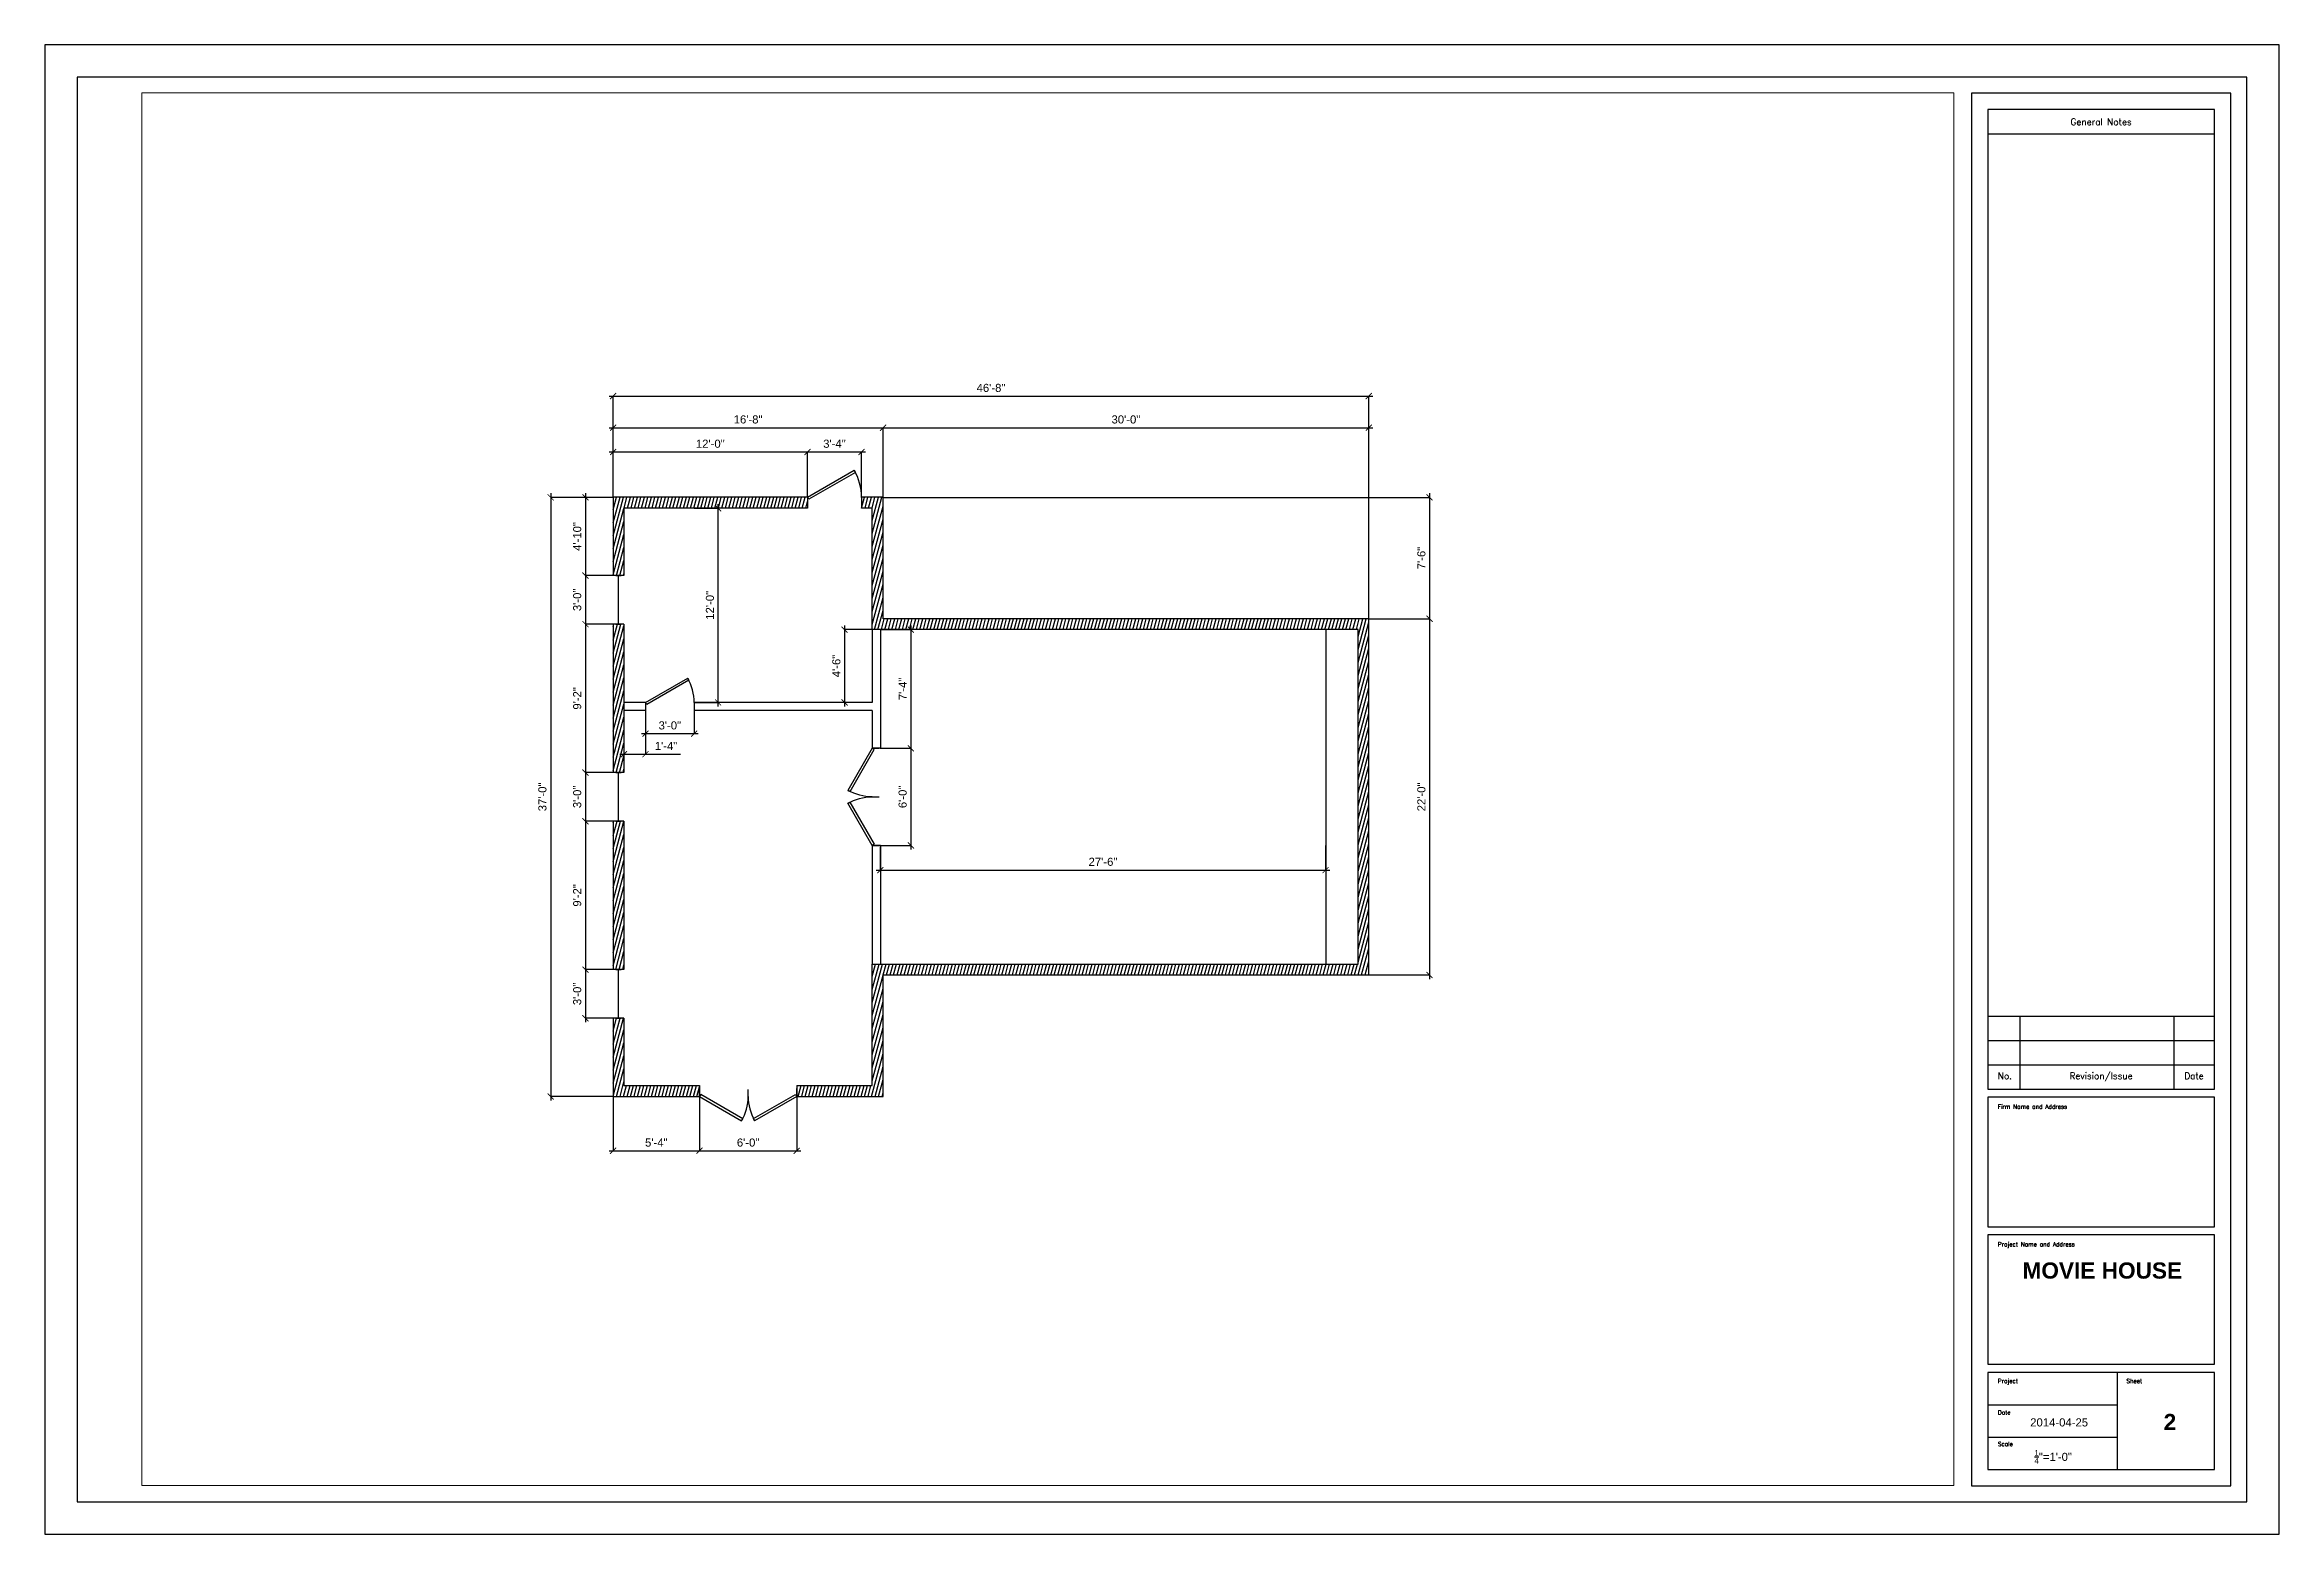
# Paper-space layout 'DIMENSION' of a CAD drawing. Header units: inches. Extents: x 0 to 34.5, y 0 to 23.
# The model-space entities are those that its viewports show. They can reach past a viewport. Long polylines and large blocks are cut down to what shows.
import ezdxf
from ezdxf.enums import TextEntityAlignment as Align

# ---------------------------------------------------------------- set-up
doc = ezdxf.new("R2010")
doc.units = ezdxf.units.IN
doc.header["$LTSCALE"] = 48
doc.header["$MEASUREMENT"] = 0
for name, color, linetype in [('Dimension', 7, 'Continuous'), ('Door', 2, 'Continuous'), ('Text', 7, 'Continuous'), ('Title Block', 7, 'Continuous'), ('Viewport', 5, 'Continuous'), ('Wall-Exterior', 7, 'Continuous'), ('Wall-Hatch', 8, 'Continuous'), ('Wall-Interior', 5, 'Continuous'), ('Window', 30, 'Continuous')]:
    doc.layers.add(name, color=color, linetype=linetype)
doc.styles.add('Notes', font='arial.ttf', dxfattribs={"height": 0.125})
doc.styles.add('Roman', font='romans')
doc.styles.add('Title', font='arialbd.ttf', dxfattribs={"height": 0.25})
doc.dimstyles.new('Arch-Project', dxfattribs={"dimscale": 0, "dimtxt": 0.125, "dimasz": 0.09375, "dimexe": 0, "dimexo": 0, "dimgap": 0.0625, "dimtad": 1, "dimdec": 4, "dimzin": 3, "dimdsep": 46, "dimlunit": 4, "dimtxsty": 'Notes', "dimblk": 'ARCHTICK', "dimcen": 0.05875, "dimdle": 0.0625, "dimclrd": 256, "dimclre": 256, "dimclrt": 256, "dimazin": 0, "dimtfac": 0.75, "dimtdec": 4, "dimtmove": 0, "dimatfit": 3, "dimfxl": 0.0625, "dimfrac": 1, "dimtolj": 1, "dimtzin": 0, "dimlwd": -1, "dimlwe": -1, "dimarcsym": 0})

# ---------------------------------------------------------------- blocks, each defined once
blk = doc.blocks.new('Architectural Title Block')
for p, q in [((34.5, 23), (0, 23)), ((0, 23), (0, 0)), ((34.5, 0), (34.5, 23)), ((34, 22.5), (0.5, 22.5)), ((0.5, 22.5), (0.5, 0.5)), ((34, 0.5), (34, 22.5)), ((33.75, 22.25), (29.75, 22.25)), ((29.75, 22.25), (29.75, 0.75)), ((33.75, 0.75), (33.75, 22.25)), ((33.5, 22), (30, 22)), ((30, 22), (30, 6.875)), ((33.5, 6.875), (33.5, 22)), ((30, 21.625), (33.5, 21.625)), ((30, 8), (33.5, 8)), ((30.5, 6.875), (30.5, 8)), ((32.875, 6.875), (32.875, 8)), ((30, 7.625), (33.5, 7.625)), ((30, 7.25), (33.5, 7.25)), ((30, 6.875), (33.5, 6.875)), ((33.5, 6.75), (30, 6.75)), ((30, 6.75), (30, 4.75)), ((33.5, 4.75), (33.5, 6.75)), ((30, 4.75), (33.5, 4.75)), ((33.5, 4.625), (30, 4.625)), ((30, 4.625), (30, 2.625)), ((33.5, 2.625), (33.5, 4.625)), ((30, 2.625), (33.5, 2.625)), ((33.5, 2.5), (30, 2.5)), ((30, 2.5), (30, 1)), ((32, 1), (32, 2.5)), ((33.5, 1), (33.5, 2.5)), ((30, 2), (32, 2)), ((30, 1.5), (32, 1.5)), ((29.75, 0.75), (33.75, 0.75)), ((30, 1), (33.5, 1)), ((0.5, 0.5), (34, 0.5)), ((0, 0), (34.5, 0))]:
    blk.add_line(p, q)
at = {"style": 'Roman'}
for s, p in [('General Notes', (31.7483, 21.8078)), ('No.', (30.2636, 7.0784)), ('Revision/Issue', (31.7483, 7.0784)), ('Date', (33.1838, 7.0784))]:
    blk.add_text(s, height=0.1, dxfattribs=at).set_placement(p, align=Align.MIDDLE_CENTER)
for s, p in [('Firm Name and Address', (30.1554, 6.5711)), ('Project Name and Address', (30.1554, 4.4461)), ('Project', (30.1554, 2.3346)), ('Sheet', (32.1399, 2.3346)), ('Date', (30.1554, 1.8489)), ('Scale', (30.1554, 1.3632))]:
    blk.add_text(s, height=0.065, dxfattribs=at).set_placement(p)
at = {"color": 0, "style": 'Roman', "flags": 8}
for tag, p in [('FNAME', (-0.05, 6)), ('REVDATE', (-0.05, 3)), ('USER', (-0.05, 0))]:
    blk.add_attdef(tag, p, '', height=0.15, rotation=90, dxfattribs=at)
blk = doc.blocks.new('_ArchTick')
at = {"color": 0, "linetype": 'ByBlock', "const_width": 0.15}
blk.add_lwpolyline([(-0.5, -0.5), (0.5, 0.5)], dxfattribs=at)
blk = doc.blocks.new('*D27')
at = {"layer": 'Defpoints', "color": 0, "transparency": 16777216}
for p in [(8.776, 16.011), (8.349, 14.803), (8.776, 14.803)]:
    blk.add_point(p, dxfattribs=at)
at = {"layer": 'Dimension', "transparency": 16777216}
for p, q in [((8.349, 16.074), (8.349, 14.74)), ((8.776, 16.011), (8.349, 16.011)), ((8.776, 14.803), (8.349, 14.803))]:
    blk.add_line(p, q, dxfattribs=at)
at = {"layer": 'Dimension', "transparency": 16777216, "xscale": 0.09375, "yscale": 0.09375, "zscale": 0.09375}
for p, rotation in [((8.349, 16.011), 90), ((8.349, 14.803), 270)]:
    blk.add_blockref('_ArchTick', p, dxfattribs=dict(at, rotation=rotation))
at = {"layer": 'Dimension', "transparency": 16777216, "insert": (8.222, 15.407), "char_height": 0.125, "attachment_point": 5, "rotation": 90, "style": 'Notes'}
blk.add_mtext('\\A1;4\'-10"', dxfattribs=at)
blk = doc.blocks.new('*D28')
at = {"layer": 'Defpoints', "color": 0, "transparency": 16777216}
for p in [(8.776, 14.803), (8.349, 14.053), (8.776, 14.053)]:
    blk.add_point(p, dxfattribs=at)
at = {"layer": 'Dimension', "transparency": 16777216}
for p, q in [((8.349, 14.865), (8.349, 13.99)), ((8.776, 14.803), (8.349, 14.803)), ((8.776, 14.053), (8.349, 14.053))]:
    blk.add_line(p, q, dxfattribs=at)
at = {"layer": 'Dimension', "transparency": 16777216, "xscale": 0.09375, "yscale": 0.09375, "zscale": 0.09375}
for p, rotation in [((8.349, 14.803), 90), ((8.349, 14.053), 270)]:
    blk.add_blockref('_ArchTick', p, dxfattribs=dict(at, rotation=rotation))
at = {"layer": 'Dimension', "transparency": 16777216, "insert": (8.222, 14.428), "char_height": 0.125, "attachment_point": 5, "rotation": 90, "style": 'Notes'}
blk.add_mtext('\\A1;3\'-0"', dxfattribs=at)
blk = doc.blocks.new('*D29')
at = {"layer": 'Defpoints', "color": 0, "transparency": 16777216}
for p in [(8.776, 14.053), (8.349, 11.761), (8.776, 11.761)]:
    blk.add_point(p, dxfattribs=at)
at = {"layer": 'Dimension', "transparency": 16777216}
for p, q in [((8.349, 14.115), (8.349, 11.699)), ((8.776, 14.053), (8.349, 14.053)), ((8.776, 11.761), (8.349, 11.761))]:
    blk.add_line(p, q, dxfattribs=at)
at = {"layer": 'Dimension', "transparency": 16777216, "xscale": 0.09375, "yscale": 0.09375, "zscale": 0.09375}
for p, rotation in [((8.349, 14.053), 90), ((8.349, 11.761), 270)]:
    blk.add_blockref('_ArchTick', p, dxfattribs=dict(at, rotation=rotation))
at = {"layer": 'Dimension', "transparency": 16777216, "insert": (8.222, 12.907), "char_height": 0.125, "attachment_point": 5, "rotation": 90, "style": 'Notes'}
blk.add_mtext('\\A1;9\'-2"', dxfattribs=at)
blk = doc.blocks.new('*D30')
at = {"layer": 'Defpoints', "color": 0, "transparency": 16777216}
for p in [(8.776, 11.761), (8.349, 11.011), (8.776, 11.011)]:
    blk.add_point(p, dxfattribs=at)
at = {"layer": 'Dimension', "transparency": 16777216}
for p, q in [((8.349, 11.824), (8.349, 10.949)), ((8.776, 11.761), (8.349, 11.761)), ((8.776, 11.011), (8.349, 11.011))]:
    blk.add_line(p, q, dxfattribs=at)
at = {"layer": 'Dimension', "transparency": 16777216, "xscale": 0.09375, "yscale": 0.09375, "zscale": 0.09375}
for p, rotation in [((8.349, 11.761), 90), ((8.349, 11.011), 270)]:
    blk.add_blockref('_ArchTick', p, dxfattribs=dict(at, rotation=rotation))
at = {"layer": 'Dimension', "transparency": 16777216, "insert": (8.222, 11.386), "char_height": 0.125, "attachment_point": 5, "rotation": 90, "style": 'Notes'}
blk.add_mtext('\\A1;3\'-0"', dxfattribs=at)
blk = doc.blocks.new('*D31')
at = {"layer": 'Defpoints', "color": 0, "transparency": 16777216}
for p in [(8.776, 11.011), (8.349, 8.719), (8.776, 8.719)]:
    blk.add_point(p, dxfattribs=at)
at = {"layer": 'Dimension', "transparency": 16777216}
for p, q in [((8.349, 11.074), (8.349, 8.657)), ((8.776, 11.011), (8.349, 11.011)), ((8.776, 8.719), (8.349, 8.719))]:
    blk.add_line(p, q, dxfattribs=at)
at = {"layer": 'Dimension', "transparency": 16777216, "xscale": 0.09375, "yscale": 0.09375, "zscale": 0.09375}
for p, rotation in [((8.349, 11.011), 90), ((8.349, 8.719), 270)]:
    blk.add_blockref('_ArchTick', p, dxfattribs=dict(at, rotation=rotation))
at = {"layer": 'Dimension', "transparency": 16777216, "insert": (8.222, 9.865), "char_height": 0.125, "attachment_point": 5, "rotation": 90, "style": 'Notes'}
blk.add_mtext('\\A1;9\'-2"', dxfattribs=at)
blk = doc.blocks.new('*D32')
at = {"layer": 'Defpoints', "color": 0, "transparency": 16777216}
for p in [(8.776, 8.719), (8.349, 7.969), (8.776, 7.969)]:
    blk.add_point(p, dxfattribs=at)
at = {"layer": 'Dimension', "transparency": 16777216}
for p, q in [((8.349, 8.782), (8.349, 7.907)), ((8.776, 8.719), (8.349, 8.719)), ((8.776, 7.969), (8.349, 7.969))]:
    blk.add_line(p, q, dxfattribs=at)
at = {"layer": 'Dimension', "transparency": 16777216, "xscale": 0.09375, "yscale": 0.09375, "zscale": 0.09375}
for p, rotation in [((8.349, 8.719), 90), ((8.349, 7.969), 270)]:
    blk.add_blockref('_ArchTick', p, dxfattribs=dict(at, rotation=rotation))
at = {"layer": 'Dimension', "transparency": 16777216, "insert": (8.222, 8.344), "char_height": 0.125, "attachment_point": 5, "rotation": 90, "style": 'Notes'}
blk.add_mtext('\\A1;3\'-0"', dxfattribs=at)
blk = doc.blocks.new('*D33')
at = {"layer": 'Defpoints', "color": 0, "transparency": 16777216}
for p in [(8.776, 16.011), (7.812, 6.761), (8.776, 6.761)]:
    blk.add_point(p, dxfattribs=at)
at = {"layer": 'Dimension', "transparency": 16777216}
for p, q in [((7.812, 16.074), (7.812, 6.699)), ((8.776, 16.011), (7.812, 16.011)), ((8.776, 6.761), (7.812, 6.761))]:
    blk.add_line(p, q, dxfattribs=at)
at = {"layer": 'Dimension', "transparency": 16777216, "xscale": 0.09375, "yscale": 0.09375, "zscale": 0.09375}
for p, rotation in [((7.812, 16.011), 90), ((7.812, 6.761), 270)]:
    blk.add_blockref('_ArchTick', p, dxfattribs=dict(at, rotation=rotation))
at = {"layer": 'Dimension', "transparency": 16777216, "insert": (7.685, 11.386), "char_height": 0.125, "attachment_point": 5, "rotation": 90, "style": 'Notes'}
blk.add_mtext('\\A1;37\'-0"', dxfattribs=at)
blk = doc.blocks.new('*D34')
at = {"layer": 'Defpoints', "color": 0, "transparency": 16777216}
for p in [(8.776, 6.761), (10.11, 6.761), (10.11, 5.922)]:
    blk.add_point(p, dxfattribs=at)
at = {"layer": 'Dimension', "transparency": 16777216}
for p, q in [((8.776, 6.761), (8.776, 5.922)), ((10.11, 6.761), (10.11, 5.922)), ((8.714, 5.922), (10.172, 5.922))]:
    blk.add_line(p, q, dxfattribs=at)
at = {"layer": 'Dimension', "transparency": 16777216, "xscale": 0.09375, "yscale": 0.09375, "zscale": 0.09375, "rotation": 180}
blk.add_blockref('_ArchTick', (8.776, 5.922), dxfattribs=at)
at = {"layer": 'Dimension', "transparency": 16777216, "xscale": 0.09375, "yscale": 0.09375, "zscale": 0.09375}
blk.add_blockref('_ArchTick', (10.11, 5.922), dxfattribs=at)
at = {"layer": 'Dimension', "transparency": 16777216, "insert": (9.443, 6.048), "char_height": 0.125, "attachment_point": 5, "style": 'Notes'}
blk.add_mtext('\\A1;5\'-4"', dxfattribs=at)
blk = doc.blocks.new('*D35')
at = {"layer": 'Defpoints', "color": 0, "transparency": 16777216}
for p in [(10.11, 6.761), (11.61, 6.761), (11.61, 5.922)]:
    blk.add_point(p, dxfattribs=at)
at = {"layer": 'Dimension', "transparency": 16777216}
for p, q in [((10.11, 6.761), (10.11, 5.922)), ((11.61, 6.761), (11.61, 5.922)), ((10.047, 5.922), (11.672, 5.922))]:
    blk.add_line(p, q, dxfattribs=at)
at = {"layer": 'Dimension', "transparency": 16777216, "xscale": 0.09375, "yscale": 0.09375, "zscale": 0.09375, "rotation": 180}
blk.add_blockref('_ArchTick', (10.11, 5.922), dxfattribs=at)
at = {"layer": 'Dimension', "transparency": 16777216, "xscale": 0.09375, "yscale": 0.09375, "zscale": 0.09375}
blk.add_blockref('_ArchTick', (11.61, 5.922), dxfattribs=at)
at = {"layer": 'Dimension', "transparency": 16777216, "insert": (10.86, 6.048), "char_height": 0.125, "attachment_point": 5, "style": 'Notes'}
blk.add_mtext('\\A1;6\'-0"', dxfattribs=at)
blk = doc.blocks.new('*D36')
at = {"layer": 'Defpoints', "color": 0, "transparency": 16777216}
for p in [(11.776, 16.712), (8.776, 16.011), (11.776, 16.011)]:
    blk.add_point(p, dxfattribs=at)
at = {"layer": 'Dimension', "transparency": 16777216}
for p, q in [((8.714, 16.712), (11.839, 16.712)), ((8.776, 16.011), (8.776, 16.712)), ((11.776, 16.011), (11.776, 16.712))]:
    blk.add_line(p, q, dxfattribs=at)
at = {"layer": 'Dimension', "transparency": 16777216, "xscale": 0.09375, "yscale": 0.09375, "zscale": 0.09375, "rotation": 180}
blk.add_blockref('_ArchTick', (8.776, 16.712), dxfattribs=at)
at = {"layer": 'Dimension', "transparency": 16777216, "xscale": 0.09375, "yscale": 0.09375, "zscale": 0.09375}
blk.add_blockref('_ArchTick', (11.776, 16.712), dxfattribs=at)
at = {"layer": 'Dimension', "transparency": 16777216, "insert": (10.276, 16.838), "char_height": 0.125, "attachment_point": 5, "style": 'Notes'}
blk.add_mtext('\\A1;12\'-0"', dxfattribs=at)
blk = doc.blocks.new('*D37')
at = {"layer": 'Defpoints', "color": 0, "transparency": 16777216}
for p in [(12.61, 16.712), (11.776, 16.011), (12.61, 16.011)]:
    blk.add_point(p, dxfattribs=at)
at = {"layer": 'Dimension', "transparency": 16777216}
for p, q in [((11.714, 16.712), (12.672, 16.712)), ((11.776, 16.011), (11.776, 16.712)), ((12.61, 16.011), (12.61, 16.712))]:
    blk.add_line(p, q, dxfattribs=at)
at = {"layer": 'Dimension', "transparency": 16777216, "xscale": 0.09375, "yscale": 0.09375, "zscale": 0.09375, "rotation": 180}
blk.add_blockref('_ArchTick', (11.776, 16.712), dxfattribs=at)
at = {"layer": 'Dimension', "transparency": 16777216, "xscale": 0.09375, "yscale": 0.09375, "zscale": 0.09375}
blk.add_blockref('_ArchTick', (12.61, 16.712), dxfattribs=at)
at = {"layer": 'Dimension', "transparency": 16777216, "insert": (12.193, 16.838), "char_height": 0.125, "attachment_point": 5, "style": 'Notes'}
blk.add_mtext('\\A1;3\'-4"', dxfattribs=at)
blk = doc.blocks.new('*D38')
at = {"layer": 'Defpoints', "color": 0, "transparency": 16777216}
for p in [(12.943, 17.086), (8.776, 16.011), (12.943, 16.011)]:
    blk.add_point(p, dxfattribs=at)
at = {"layer": 'Dimension', "transparency": 16777216}
for p, q in [((8.714, 17.086), (13.006, 17.086)), ((8.776, 16.011), (8.776, 17.086)), ((12.943, 16.011), (12.943, 17.086))]:
    blk.add_line(p, q, dxfattribs=at)
at = {"layer": 'Dimension', "transparency": 16777216, "xscale": 0.09375, "yscale": 0.09375, "zscale": 0.09375, "rotation": 180}
blk.add_blockref('_ArchTick', (8.776, 17.086), dxfattribs=at)
at = {"layer": 'Dimension', "transparency": 16777216, "xscale": 0.09375, "yscale": 0.09375, "zscale": 0.09375}
blk.add_blockref('_ArchTick', (12.943, 17.086), dxfattribs=at)
at = {"layer": 'Dimension', "transparency": 16777216, "insert": (10.86, 17.213), "char_height": 0.125, "attachment_point": 5, "style": 'Notes'}
blk.add_mtext('\\A1;16\'-8"', dxfattribs=at)
blk = doc.blocks.new('*D39')
at = {"layer": 'Defpoints', "color": 0, "transparency": 16777216}
for p in [(20.443, 17.086), (12.943, 16.011), (20.443, 14.136)]:
    blk.add_point(p, dxfattribs=at)
at = {"layer": 'Dimension', "transparency": 16777216}
for p, q in [((12.881, 17.086), (20.506, 17.086)), ((12.943, 16.011), (12.943, 17.086)), ((20.443, 14.136), (20.443, 17.086))]:
    blk.add_line(p, q, dxfattribs=at)
at = {"layer": 'Dimension', "transparency": 16777216, "xscale": 0.09375, "yscale": 0.09375, "zscale": 0.09375, "rotation": 180}
blk.add_blockref('_ArchTick', (12.943, 17.086), dxfattribs=at)
at = {"layer": 'Dimension', "transparency": 16777216, "xscale": 0.09375, "yscale": 0.09375, "zscale": 0.09375}
blk.add_blockref('_ArchTick', (20.443, 17.086), dxfattribs=at)
at = {"layer": 'Dimension', "transparency": 16777216, "insert": (16.693, 17.213), "char_height": 0.125, "attachment_point": 5, "style": 'Notes'}
blk.add_mtext('\\A1;30\'-0"', dxfattribs=at)
blk = doc.blocks.new('*D40')
at = {"layer": 'Defpoints', "color": 0, "transparency": 16777216}
for p in [(20.443, 17.574), (8.776, 16.011), (20.443, 14.136)]:
    blk.add_point(p, dxfattribs=at)
at = {"layer": 'Dimension', "transparency": 16777216}
for p, q in [((8.714, 17.574), (20.506, 17.574)), ((8.776, 16.011), (8.776, 17.574)), ((20.443, 14.136), (20.443, 17.574))]:
    blk.add_line(p, q, dxfattribs=at)
at = {"layer": 'Dimension', "transparency": 16777216, "xscale": 0.09375, "yscale": 0.09375, "zscale": 0.09375, "rotation": 180}
blk.add_blockref('_ArchTick', (8.776, 17.574), dxfattribs=at)
at = {"layer": 'Dimension', "transparency": 16777216, "xscale": 0.09375, "yscale": 0.09375, "zscale": 0.09375}
blk.add_blockref('_ArchTick', (20.443, 17.574), dxfattribs=at)
at = {"layer": 'Dimension', "transparency": 16777216, "insert": (14.61, 17.7), "char_height": 0.125, "attachment_point": 5, "style": 'Notes'}
blk.add_mtext('\\A1;46\'-8"', dxfattribs=at)
blk = doc.blocks.new('*D41')
at = {"layer": 'Defpoints', "color": 0, "transparency": 16777216}
for p in [(12.943, 16.011), (20.443, 14.136), (21.381, 14.136)]:
    blk.add_point(p, dxfattribs=at)
at = {"layer": 'Dimension', "transparency": 16777216}
for p, q in [((12.943, 16.011), (21.381, 16.011)), ((21.381, 16.074), (21.381, 14.074)), ((20.443, 14.136), (21.381, 14.136))]:
    blk.add_line(p, q, dxfattribs=at)
at = {"layer": 'Dimension', "transparency": 16777216, "xscale": 0.09375, "yscale": 0.09375, "zscale": 0.09375}
for p, rotation in [((21.381, 16.011), 90), ((21.381, 14.136), 270)]:
    blk.add_blockref('_ArchTick', p, dxfattribs=dict(at, rotation=rotation))
at = {"layer": 'Dimension', "transparency": 16777216, "insert": (21.255, 15.074), "char_height": 0.125, "attachment_point": 5, "rotation": 90, "style": 'Notes'}
blk.add_mtext('\\A1;7\'-6"', dxfattribs=at)
blk = doc.blocks.new('*D42')
at = {"layer": 'Defpoints', "color": 0, "transparency": 16777216}
for p in [(20.443, 14.136), (20.443, 8.636), (21.381, 8.636)]:
    blk.add_point(p, dxfattribs=at)
at = {"layer": 'Dimension', "transparency": 16777216}
for p, q in [((21.381, 14.199), (21.381, 8.574)), ((20.443, 14.136), (21.381, 14.136)), ((20.443, 8.636), (21.381, 8.636))]:
    blk.add_line(p, q, dxfattribs=at)
at = {"layer": 'Dimension', "transparency": 16777216, "xscale": 0.09375, "yscale": 0.09375, "zscale": 0.09375}
for p, rotation in [((21.381, 14.136), 90), ((21.381, 8.636), 270)]:
    blk.add_blockref('_ArchTick', p, dxfattribs=dict(at, rotation=rotation))
at = {"layer": 'Dimension', "transparency": 16777216, "insert": (21.255, 11.386), "char_height": 0.125, "attachment_point": 5, "rotation": 90, "style": 'Notes'}
blk.add_mtext('\\A1;22\'-0"', dxfattribs=at)
blk = doc.blocks.new('*D43')
at = {"layer": 'Defpoints', "color": 0, "transparency": 16777216}
for p in [(10.026, 15.844), (10.397, 15.844), (10.026, 12.844)]:
    blk.add_point(p, dxfattribs=at)
at = {"layer": 'Dimension', "transparency": 16777216}
for p, q in [((10.397, 12.782), (10.397, 15.907)), ((10.026, 15.844), (10.397, 15.844)), ((10.026, 12.844), (10.397, 12.844))]:
    blk.add_line(p, q, dxfattribs=at)
at = {"layer": 'Dimension', "transparency": 16777216, "xscale": 0.09375, "yscale": 0.09375, "zscale": 0.09375}
for p, rotation in [((10.397, 15.844), 90), ((10.397, 12.844), 270)]:
    blk.add_blockref('_ArchTick', p, dxfattribs=dict(at, rotation=rotation))
at = {"layer": 'Dimension', "transparency": 16777216, "insert": (10.271, 14.344), "char_height": 0.125, "attachment_point": 5, "rotation": 90, "style": 'Notes'}
blk.add_mtext('\\A1;12\'-0"', dxfattribs=at)
blk = doc.blocks.new('*D44')
at = {"layer": 'Defpoints', "color": 0, "transparency": 16777216}
for p in [(12.776, 13.969), (12.349, 12.844), (12.776, 12.844)]:
    blk.add_point(p, dxfattribs=at)
at = {"layer": 'Dimension', "transparency": 16777216}
for p, q in [((12.349, 14.032), (12.349, 12.782)), ((12.776, 13.969), (12.349, 13.969)), ((12.776, 12.844), (12.349, 12.844))]:
    blk.add_line(p, q, dxfattribs=at)
at = {"layer": 'Dimension', "transparency": 16777216, "xscale": 0.09375, "yscale": 0.09375, "zscale": 0.09375}
for p, rotation in [((12.349, 13.969), 90), ((12.349, 12.844), 270)]:
    blk.add_blockref('_ArchTick', p, dxfattribs=dict(at, rotation=rotation))
at = {"layer": 'Dimension', "transparency": 16777216, "insert": (12.223, 13.407), "char_height": 0.125, "attachment_point": 5, "rotation": 90, "style": 'Notes'}
blk.add_mtext('\\A1;4\'-6"', dxfattribs=at)
blk = doc.blocks.new('*D45')
at = {"layer": 'Defpoints', "color": 0, "transparency": 16777216}
for p in [(12.901, 13.969), (12.901, 12.136), (13.372, 12.136)]:
    blk.add_point(p, dxfattribs=at)
at = {"layer": 'Dimension', "transparency": 16777216}
for p, q in [((12.901, 13.969), (13.372, 13.969)), ((13.372, 14.032), (13.372, 12.074)), ((12.901, 12.136), (13.372, 12.136))]:
    blk.add_line(p, q, dxfattribs=at)
at = {"layer": 'Dimension', "transparency": 16777216, "xscale": 0.09375, "yscale": 0.09375, "zscale": 0.09375}
for p, rotation in [((13.372, 13.969), 90), ((13.372, 12.136), 270)]:
    blk.add_blockref('_ArchTick', p, dxfattribs=dict(at, rotation=rotation))
at = {"layer": 'Dimension', "transparency": 16777216, "insert": (13.247, 13.053), "char_height": 0.125, "attachment_point": 5, "rotation": 90, "style": 'Notes'}
blk.add_mtext('\\A1;7\'-4"', dxfattribs=at)
blk = doc.blocks.new('*D46')
at = {"layer": 'Defpoints', "color": 0, "transparency": 16777216}
for p in [(12.901, 12.136), (12.901, 10.636), (13.372, 10.636)]:
    blk.add_point(p, dxfattribs=at)
at = {"layer": 'Dimension', "transparency": 16777216}
for p, q in [((12.901, 12.136), (13.372, 12.136)), ((13.372, 12.199), (13.372, 10.574)), ((12.901, 10.636), (13.372, 10.636))]:
    blk.add_line(p, q, dxfattribs=at)
at = {"layer": 'Dimension', "transparency": 16777216, "xscale": 0.09375, "yscale": 0.09375, "zscale": 0.09375}
for p, rotation in [((13.372, 12.136), 90), ((13.372, 10.636), 270)]:
    blk.add_blockref('_ArchTick', p, dxfattribs=dict(at, rotation=rotation))
at = {"layer": 'Dimension', "transparency": 16777216, "insert": (13.246, 11.386), "char_height": 0.125, "attachment_point": 5, "rotation": 90, "style": 'Notes'}
blk.add_mtext('\\A1;6\'-0"', dxfattribs=at)
blk = doc.blocks.new('*D47')
at = {"layer": 'Defpoints', "color": 0, "transparency": 16777216}
for p in [(8.943, 12.719), (9.276, 12.719), (9.276, 12.046)]:
    blk.add_point(p, dxfattribs=at)
at = {"layer": 'Dimension', "transparency": 16777216}
for p, q in [((8.943, 12.719), (8.943, 12.046)), ((9.276, 12.719), (9.276, 12.046)), ((8.881, 12.046), (9.276, 12.046)), ((9.276, 12.046), (9.816, 12.046))]:
    blk.add_line(p, q, dxfattribs=at)
at = {"layer": 'Dimension', "transparency": 16777216, "xscale": 0.09375, "yscale": 0.09375, "zscale": 0.09375, "rotation": 180}
blk.add_blockref('_ArchTick', (8.943, 12.046), dxfattribs=at)
at = {"layer": 'Dimension', "transparency": 16777216, "xscale": 0.09375, "yscale": 0.09375, "zscale": 0.09375}
blk.add_blockref('_ArchTick', (9.276, 12.046), dxfattribs=at)
at = {"layer": 'Dimension', "transparency": 16777216, "insert": (9.593, 12.172), "char_height": 0.125, "attachment_point": 5, "style": 'Notes'}
blk.add_mtext('\\A1;1\'-4"', dxfattribs=at)
blk = doc.blocks.new('*D48')
at = {"layer": 'Defpoints', "color": 0, "transparency": 16777216}
for p in [(9.276, 12.719), (10.026, 12.719), (10.026, 12.363)]:
    blk.add_point(p, dxfattribs=at)
at = {"layer": 'Dimension', "transparency": 16777216}
for p, q in [((9.276, 12.719), (9.276, 12.363)), ((10.026, 12.719), (10.026, 12.363)), ((9.214, 12.363), (10.089, 12.363))]:
    blk.add_line(p, q, dxfattribs=at)
at = {"layer": 'Dimension', "transparency": 16777216, "xscale": 0.09375, "yscale": 0.09375, "zscale": 0.09375, "rotation": 180}
blk.add_blockref('_ArchTick', (9.276, 12.363), dxfattribs=at)
at = {"layer": 'Dimension', "transparency": 16777216, "xscale": 0.09375, "yscale": 0.09375, "zscale": 0.09375}
blk.add_blockref('_ArchTick', (10.026, 12.363), dxfattribs=at)
at = {"layer": 'Dimension', "transparency": 16777216, "insert": (9.651, 12.489), "char_height": 0.125, "attachment_point": 5, "style": 'Notes'}
blk.add_mtext('\\A1;3\'-0"', dxfattribs=at)
blk = doc.blocks.new('*D49')
at = {"layer": 'Defpoints', "color": 0, "transparency": 16777216}
for p in [(12.901, 10.636), (19.776, 10.636), (19.776, 10.256)]:
    blk.add_point(p, dxfattribs=at)
at = {"layer": 'Dimension', "transparency": 16777216}
for p, q in [((12.901, 10.636), (12.901, 10.256)), ((19.776, 10.636), (19.776, 10.256)), ((12.839, 10.256), (19.839, 10.256))]:
    blk.add_line(p, q, dxfattribs=at)
at = {"layer": 'Dimension', "transparency": 16777216, "xscale": 0.09375, "yscale": 0.09375, "zscale": 0.09375, "rotation": 180}
blk.add_blockref('_ArchTick', (12.901, 10.256), dxfattribs=at)
at = {"layer": 'Dimension', "transparency": 16777216, "xscale": 0.09375, "yscale": 0.09375, "zscale": 0.09375}
blk.add_blockref('_ArchTick', (19.776, 10.256), dxfattribs=at)
at = {"layer": 'Dimension', "transparency": 16777216, "insert": (16.339, 10.383), "char_height": 0.125, "attachment_point": 5, "style": 'Notes'}
blk.add_mtext('\\A1;27\'-6"', dxfattribs=at)
blk = doc.blocks.new('*U12')
for p, q in [((0, 0), (0, -5)), ((40, 0), (40, -5))]:
    blk.add_line(p, q)
blk.add_lwpolyline([(0, 0), (34.6, 20), (35.5, 18.5), (0.9, -1.5)], close=True)
blk.add_arc((0, 0), 40, 0, 30)
blk = doc.blocks.new('*U13')
for p, q in [((0, 0), (0, -5)), ((36, 0), (36, -5))]:
    blk.add_line(p, q)
blk.add_lwpolyline([(0, 0), (31.2, 18), (32.1, 16.5), (0.9, -1.5)], close=True)
blk.add_arc((0, 0), 36, 0, 30)
blk = doc.blocks.new('*U15')
for p, q in [((0, 0), (0, 5)), ((36, 0), (36, 5))]:
    blk.add_line(p, q)
blk.add_lwpolyline([(0, 0), (31.2, -18), (32.1, -16.5), (0.9, 1.5)], close=True)
blk.add_arc((0, 0), 36, 330, 0)
blk = doc.blocks.new('*U14')
for p, q in [((0, 0), (0, -5)), ((36, 0), (36, -5))]:
    blk.add_line(p, q)
blk.add_lwpolyline([(0, 0), (31.2, 18), (32.1, 16.5), (0.9, -1.5)], close=True)
blk.add_arc((0, 0), 36, 0, 30)
blk = doc.blocks.new('Window - Imperial')
for p, q in [((0, 4), (0, 0)), ((0, 2), (36, 2)), ((36, 4), (36, 0))]:
    blk.add_line(p, q)

msp = doc.modelspace()

# ---------------------------------------------------------------- hatches: boundary and pattern name
at = {"layer": 'Wall-Hatch'}
h = msp.add_hatch(dxfattribs=at)
h.set_pattern_fill('ANSI31', color=256, scale=20, angle=30)
h.paths.add_polyline_path([(877.7, 464.3), (877.7, 406.3), (885.7, 406.3), (885.7, 456.3), (1021.7, 456.3), (1021.7, 464.3)])
h.paths.add_polyline_path([(1077.7, 464.3), (1061.7, 464.3), (1061.7, 456.3), (1069.7, 456.3), (1069.7, 366.3), (1429.7, 366.3), (1429.7, 118.3), (1069.7, 118.3), (1069.7, 28.3), (1013.7, 28.3), (1013.7, 20.3), (1077.7, 20.3), (1077.7, 110.3), (1437.7, 110.3), (1437.7, 374.3), (1077.7, 374.3)])
h.paths.add_polyline_path([(941.7, 20.3), (941.7, 28.3), (885.7, 28.3), (885.7, 78.3), (877.7, 78.3), (877.7, 20.3)])
h.paths.add_polyline_path([(877.7, 114.3), (885.7, 114.3), (885.7, 224.3), (877.7, 224.3)])
h.paths.add_polyline_path([(877.7, 260.3), (885.7, 260.3), (885.7, 370.3), (877.7, 370.3)])

# ---------------------------------------------------------------- linework, layer by layer
at = {"layer": 'Wall-Exterior'}
for p, q in [((877.7, 464.3), (877.7, 406.3)), ((1021.7, 464.3), (877.7, 464.3)), ((1021.7, 464.3), (1021.7, 456.3)), ((1077.7, 464.3), (1061.7, 464.3)), ((1061.7, 464.3), (1061.7, 456.3)), ((1077.7, 374.3), (1077.7, 464.3)), ((885.7, 456.3), (885.7, 406.3)), ((1021.7, 456.3), (885.7, 456.3)), ((1069.7, 456.3), (1061.7, 456.3)), ((1069.7, 366.3), (1069.7, 456.3)), ((885.7, 406.3), (877.7, 406.3)), ((885.7, 370.3), (877.7, 370.3)), ((877.7, 370.3), (877.7, 260.3)), ((885.7, 370.3), (885.7, 260.3)), ((1429.7, 366.3), (1069.7, 366.3)), ((1437.7, 374.3), (1077.7, 374.3)), ((1429.7, 118.3), (1429.7, 366.3)), ((1437.7, 110.3), (1437.7, 374.3)), ((885.7, 260.3), (877.7, 260.3)), ((885.7, 224.3), (877.7, 224.3)), ((877.7, 224.3), (877.7, 114.3)), ((885.7, 224.3), (885.7, 114.3)), ((1069.7, 28.3), (1069.7, 118.3)), ((1069.7, 118.3), (1429.7, 118.3)), ((885.7, 114.3), (877.7, 114.3)), ((1077.7, 20.3), (1077.7, 110.3)), ((1077.7, 110.3), (1437.7, 110.3)), ((885.7, 78.3), (877.7, 78.3)), ((877.7, 78.3), (877.7, 20.3)), ((885.7, 78.3), (885.7, 28.3)), ((877.7, 20.3), (941.7, 20.3)), ((885.7, 28.3), (941.7, 28.3)), ((941.7, 28.3), (941.7, 20.3)), ((1013.7, 28.3), (1013.7, 20.3)), ((1013.7, 28.3), (1069.7, 28.3)), ((1013.7, 20.3), (1077.7, 20.3))]:
    msp.add_line(p, q, dxfattribs=at)
at = {"layer": 'Wall-Interior'}
for p, q in [((1069.7, 366.3), (1069.7, 312.3)), ((1075.7, 366.3), (1075.7, 278.3)), ((1405.7, 366.3), (1405.7, 118.3)), ((901.7, 312.3), (885.7, 312.3)), ((901.7, 306.3), (885.7, 306.3)), ((901.7, 312.3), (901.7, 306.3)), ((1069.7, 312.3), (937.7, 312.3)), ((937.7, 312.3), (937.7, 306.3)), ((1069.7, 306.3), (937.7, 306.3)), ((1069.7, 306.3), (1069.7, 278.3)), ((1075.7, 278.3), (1069.7, 278.3)), ((1075.7, 206.3), (1069.7, 206.3)), ((1069.7, 206.3), (1069.7, 118.3)), ((1075.7, 206.3), (1075.7, 118.3))]:
    msp.add_line(p, q, dxfattribs=at)

# ---------------------------------------------------------------- block references
at = {"layer": 'Door'}
for name, p in [('*U12', (1021.7, 464.3)), ('*U13', (901.7, 312.2)), ('*U15', (941.7, 20.2))]:
    msp.add_blockref(name, p, dxfattribs=at)
at = {"layer": 'Door', "xscale": -1}
for name, p, rotation in [('*U14', (1069.7, 278.3), 90), ('*U15', (1069.6, 206.3), 270)]:
    msp.add_blockref(name, p, dxfattribs=dict(at, rotation=rotation))
at = {"layer": 'Door', "rotation": 180}
msp.add_blockref('*U14', (1013.7, 20.3), dxfattribs=at)
at = {"layer": 'Window', "rotation": 90}
for p in [(883.7, 370.3), (883.7, 224.3), (883.7, 78.3)]:
    msp.add_blockref('Window - Imperial', p, dxfattribs=at)

psp = doc.layouts.new('DIMENSION')

# ---------------------------------------------------------------- block references
at = {"layer": 'Title Block'}
psp.add_blockref('Architectural Title Block', (0, 0), dxfattribs=at)

# ---------------------------------------------------------------- texts
at = {"layer": 'Text', "attachment_point": 1}
for s, width, gutter_width, insert, char_height, style in [('\\pi0.3144;MOVIE HOUSE', 3.051215221, 1.25, (30.2207816, 4.197902), 0.25, 'Title'), ('2014-04-25', 1.104716779, 0.625, (30.6539941, 1.7904317), 0.125, 'Notes'), ('\\pi0.16135;2', 0.490678857, 1.25, (32.5531514, 1.8588565), 0.25, 'Title'), ('\\A1;{\\H0.7x;\\S1/4;}"=1\'-0"', 1.104716779, 0.625, (30.7190256, 1.3009142), 0.125, 'Notes')]:
    psp.add_mtext_dynamic_manual_height_columns(s, width=width, gutter_width=gutter_width, heights=[0], dxfattribs=dict(at, insert=insert, char_height=char_height, style=style))

# ---------------------------------------------------------------- dimensions: what is measured, and where the dimension line sits
at = {"layer": 'Dimension'}
for base, p1, p2, override, picture, middle in [((20.4430735, 17.5740024), (8.7764069, 16.0110026), (20.4430735, 14.1360026), {"dimscale": 1, "dimlfac": -48}, '*D40', (14.6097402, 17.700324)), ((12.9430735, 17.0864087), (8.7764069, 16.0110026), (12.9430735, 16.0110026), {"dimscale": 1, "dimlfac": -48}, '*D38', (10.8597402, 17.2127303)), ((20.4430735, 17.0864087), (12.9430735, 16.0110026), (20.4430735, 14.1360026), {"dimscale": 1, "dimlfac": -48, "dimtmove": 1}, '*D39', (16.6930735, 17.2127729)), ((11.7764069, 16.7116251), (8.7764069, 16.0110026), (11.7764069, 16.0110026), {"dimscale": 1, "dimlfac": -48}, '*D36', (10.2764069, 16.8379467)), ((12.6097402, 16.7116251), (11.7764069, 16.0110026), (12.6097402, 16.0110026), {"dimscale": 1, "dimlfac": -48, "dimtmove": 1}, '*D37', (12.1930735, 16.8379894)), ((10.0264069, 12.3627159), (9.2764069, 12.7193359), (10.0264069, 12.7193359), {"dimscale": 1, "dimlfac": -48, "dimtmove": 1}, '*D48', (9.6514069, 12.4890802)), ((19.7764069, 10.2562412), (12.9014069, 10.6360026), (19.7764069, 10.6360026), {"dimscale": 1, "dimlfac": -48}, '*D49', (16.3389069, 10.3825628)), ((10.1097402, 5.9219169), (8.7764069, 6.7610026), (10.1097402, 6.7610026), {"dimscale": 1, "dimlfac": -48}, '*D34', (9.4430735, 6.0479828)), ((11.6097402, 5.9219169), (10.1097402, 6.7610026), (11.6097402, 6.7610026), {"dimscale": 1, "dimlfac": -48, "dimtmove": 1}, '*D35', (10.8597402, 6.0482385))]:
    dim = psp.add_linear_dim(base=base, p1=p1, p2=p2, dimstyle='Arch-Project', override=override, dxfattribs=at)
    dim.commit()
    dim.dimension.update_dxf_attribs({"geometry": picture, "text_midpoint": middle})
for base, p1, p2, override, picture, middle in [((7.8116464, 6.7610026), (8.7764069, 16.0110026), (8.7764069, 6.7610026), {"dimscale": 1, "dimlfac": -48}, '*D33', (7.6852821, 11.3860026)), ((8.348749, 14.8026693), (8.7764069, 16.0110026), (8.7764069, 14.8026693), {"dimscale": 1, "dimlfac": -48}, '*D27', (8.2224274, 15.4068359)), ((10.3970826, 15.8443359), (10.0264069, 12.8443359), (10.0264069, 15.8443359), {"dimscale": 1, "dimlfac": -48}, '*D43', (10.270761, 14.3443359)), ((21.3809079, 14.1360026), (12.9430735, 16.0110026), (20.4430735, 14.1360026), {"dimscale": 1, "dimlfac": -48}, '*D41', (21.2545862, 15.0735026)), ((8.348749, 14.0526693), (8.7764069, 14.8026693), (8.7764069, 14.0526693), {"dimscale": 1, "dimlfac": -48, "dimtmove": 1}, '*D28', (8.2223848, 14.4276693)), ((21.3809079, 8.6360026), (20.4430735, 14.1360026), (20.4430735, 8.6360026), {"dimscale": 1, "dimlfac": -48, "dimtmove": 1}, '*D42', (21.2545862, 11.3860026)), ((8.348749, 11.7610026), (8.7764069, 14.0526693), (8.7764069, 11.7610026), {"dimscale": 1, "dimlfac": -48, "dimtmove": 1}, '*D29', (8.2224274, 12.9068359)), ((12.3493202, 12.8443359), (12.7764069, 13.9693359), (12.7764069, 12.8443359), {"dimscale": 1, "dimlfac": -48}, '*D44', (12.2229985, 13.4068359)), ((13.3722498, 12.1360026), (12.9014069, 13.9693359), (12.9014069, 12.1360026), {"dimscale": 1, "dimlfac": -48}, '*D45', (13.2472498, 13.0526693)), ((13.3722498, 10.6360026), (12.9014069, 12.1360026), (12.9014069, 10.6360026), {"dimscale": 1, "dimlfac": -48, "dimtmove": 1}, '*D46', (13.2459282, 11.3860026)), ((8.348749, 11.0110026), (8.7764069, 11.7610026), (8.7764069, 11.0110026), {"dimscale": 1, "dimlfac": -48, "dimtmove": 1}, '*D30', (8.2223848, 11.3860026)), ((8.348749, 8.7193359), (8.7764069, 11.0110026), (8.7764069, 8.7193359), {"dimscale": 1, "dimlfac": -48, "dimtmove": 1}, '*D31', (8.2224274, 9.8651693)), ((8.348749, 7.9693359), (8.7764069, 8.7193359), (8.7764069, 7.9693359), {"dimscale": 1, "dimlfac": -48, "dimtmove": 1}, '*D32', (8.2223848, 8.3443359))]:
    dim = psp.add_linear_dim(base=base, p1=p1, p2=p2, angle=90, dimstyle='Arch-Project', override=override, dxfattribs=at)
    dim.commit()
    dim.dimension.update_dxf_attribs({"geometry": picture, "text_midpoint": middle})
dim = psp.add_linear_dim(base=(9.2764069, 12.046301), p1=(8.9430735, 12.7193359), p2=(9.2764069, 12.7193359), dimstyle='Arch-Project', override={"dimscale": 1, "dimlfac": -48}, dxfattribs=at)
dim.commit()
dim.dimension.update_dxf_attribs({"geometry": '*D47', "text_midpoint": (9.5929144, 12.046301), "dimtype": 160})

# ---------------------------------------------------------------- viewports
at = {"layer": 'Viewport'}
psp.add_viewport(center=(15.4877954, 11.5048746), size=(27.9755907, 21.499102476), view_center_point=(1199.8176062, 247.9741517), view_height=1031.956920415, dxfattribs=at)

doc.saveas('drawing.dxf')
